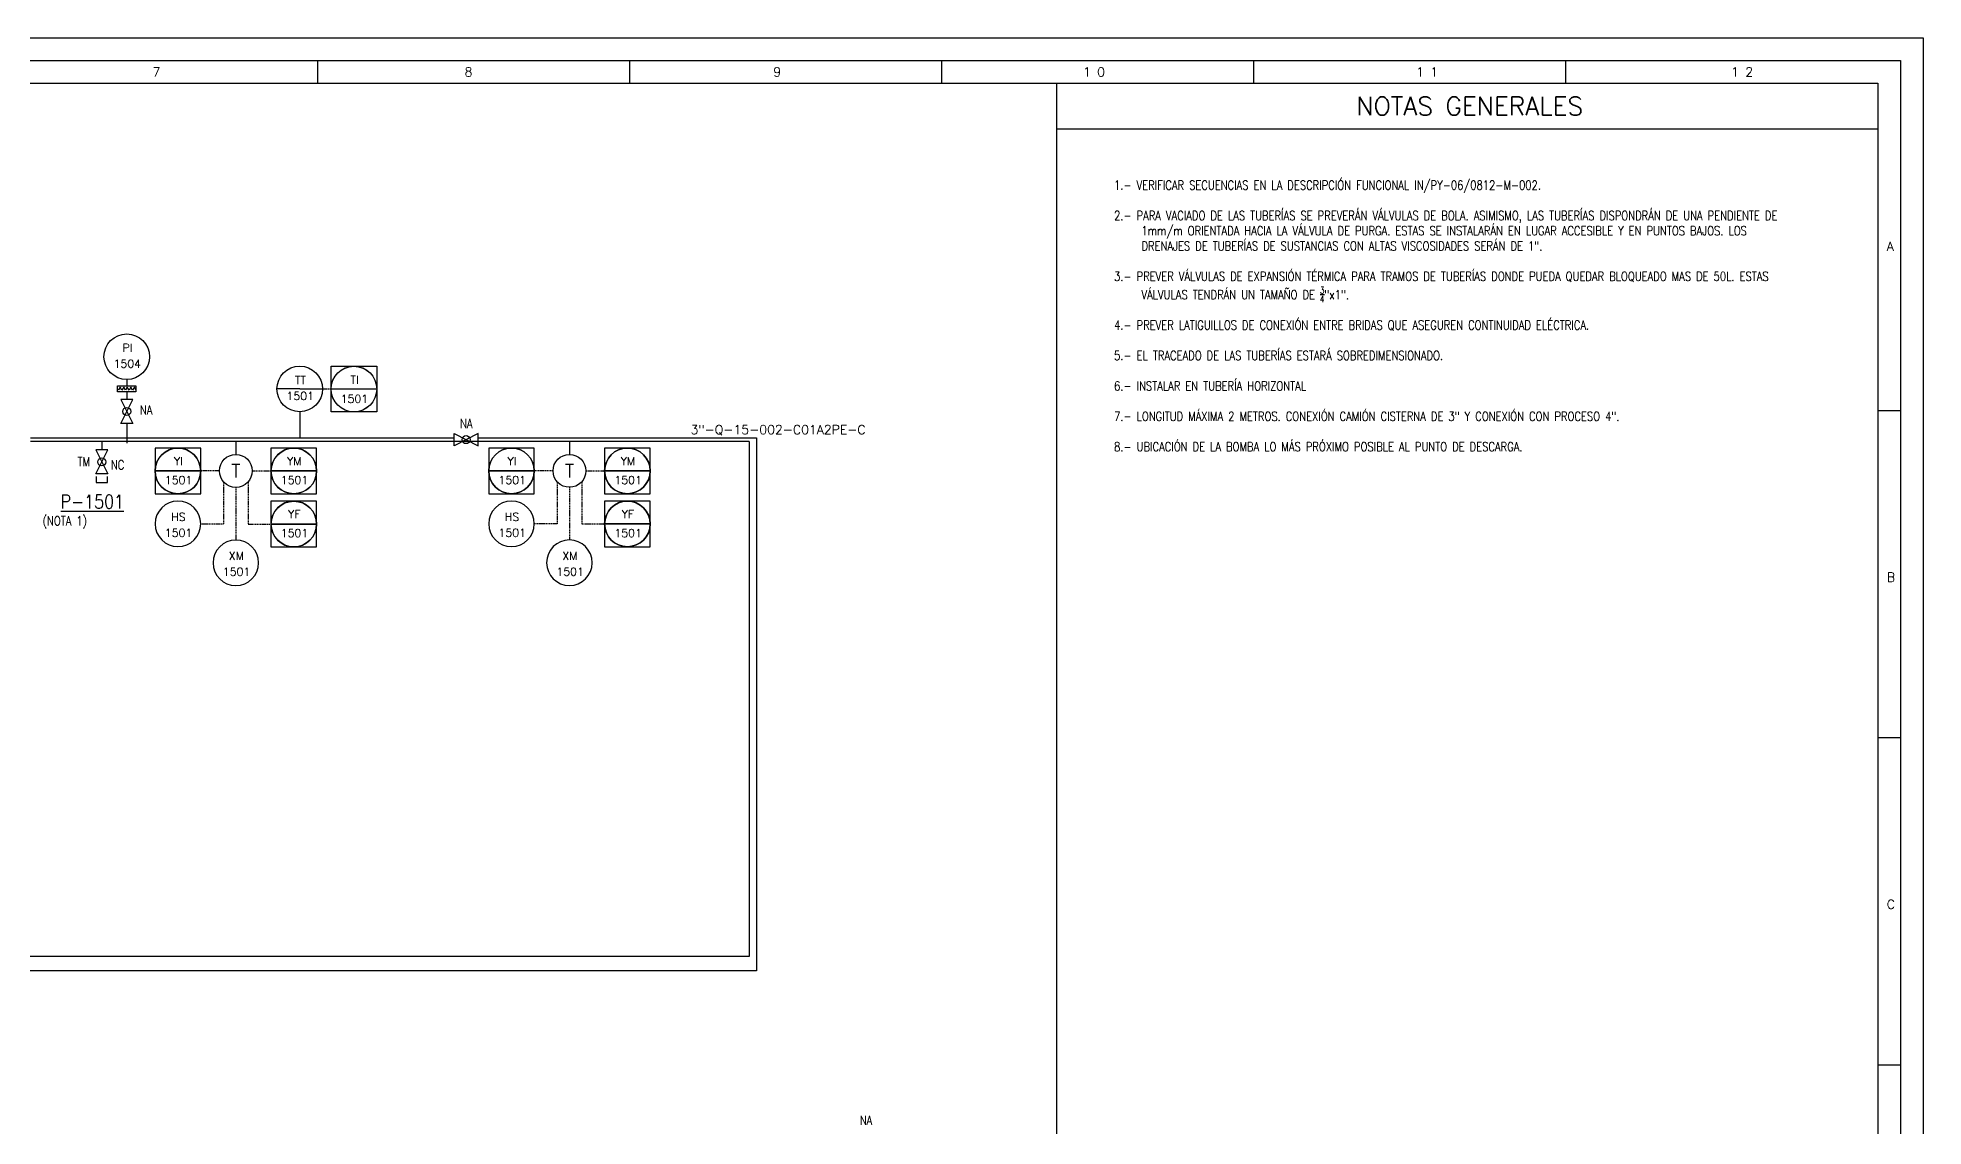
# Model space of a CAD drawing. Header units: metres. Extents: x 91 to 3133, y 1612 to 2206.
# Drawn here: x 518.3 to 931.8, y 1966.9 to 2205.7 of the extents above; entities that cross this region are included whole.
import ezdxf
from ezdxf.enums import TextEntityAlignment as Align

# ---------------------------------------------------------------- set-up
doc = ezdxf.new("R2010")
doc.units = ezdxf.units.M
doc.linetypes.add('TRAZOS', pattern=[0.75, 0.5, -0.25])
for name, color, linetype in [('CAJETIN', 1, 'Continuous'), ('EQUIPOS', 5, 'Continuous'), ('FORMATO', 7, 'Continuous'), ('INSTRUMENTOS', 1, 'Continuous'), ('TEX', 7, 'Continuous'), ('TEXTO-VALVULAS Y ACCESORIOS', 7, 'Continuous'), ('TUBERIA', 5, 'Continuous'), ('TUBERÍA2', 1, 'TRAZOS')]:
    doc.layers.add(name, color=color, linetype=linetype)
doc.layers.add('TUBERÍA3', color=1, linetype='Continuous', true_color=0xff0000)
doc.styles.add('PY', font='ROMANS.shx')
doc.styles.add('PY1', font='ROMANS.shx', dxfattribs={"width": 0.8})
doc.linetypes.add('SEÑAL_MECANICA2', pattern='A,4.411183,["o",PY,S=4.130212,R=360,X=0,Y=-1.374288],0.588817,-0.374158,["",PY,S=2,R=360,X=0,Y=-0.688262],-2.183682', length=7.55784)

# ---------------------------------------------------------------- blocks, each defined once
blk = doc.blocks.new('VALV GLOB-V')
at = {"layer": 'INSTRUMENTOS', "color": 1, "flags": 128}
blk.add_lwpolyline([(5.7, -1.43), (5.7, 1.43), (0, -1.43), (0, 1.43)], close=True, dxfattribs=at)
at = {"layer": 'INSTRUMENTOS', "color": 1}
blk.add_circle((2.85, 0), 0.95, dxfattribs=at)
at = {"layer": 'INSTRUMENTOS', "color": 7, "linetype": 'SEÑAL_MECANICA2', "style": 'PY'}
blk.add_attdef('REF.', text='', height=2, dxfattribs=at).set_placement((3, -3.37), align=Align.MIDDLE)
blk = doc.blocks.new('SEÑAL CIR')
at = {"color": 1}
blk.add_circle((0, 5.7), 5.7, dxfattribs=at)
at = {"layer": 'INSTRUMENTOS', "linetype": 'Continuous', "style": 'PY', "flags": 4}
for p in [(0.18, 6.94), (0.13, 2.95)]:
    blk.add_attdef('---', text='', height=2, dxfattribs=at).set_placement(p, align=Align.CENTER)
blk = doc.blocks.new('SEÑAL CIRCU MARCO')
at = {"color": 1, "linetype": 'Continuous', "ltscale": 0.5}
blk.add_line((5.7, 5.7), (-5.7, 5.7), dxfattribs=at)
at = {"color": 1, "flags": 128}
blk.add_lwpolyline([(5.7, 0), (-5.7, 0), (-5.7, 11.4), (5.7, 11.4)], close=True, dxfattribs=at)
at = {"color": 1}
blk.add_circle((0, 5.7), 5.7, dxfattribs=at)
at = {"style": 'PY'}
for tag, p in [('XXX', (0.18, 7.98)), ('YYY', (0.13, 3.24))]:
    blk.add_attdef(tag, text='', height=2, dxfattribs=at).set_placement(p, align=Align.MIDDLE)
blk = doc.blocks.new('DIAFRAGMA')
at = {"layer": 'INSTRUMENTOS', "color": 1, "ltscale": 0.1, "flags": 128}
blk.add_lwpolyline([(0, -2.25), (0, 2.25), (1.5, 2.25), (1.5, -2.25)], close=True, dxfattribs=at)
blk.add_lwpolyline([(0.46, -2.25), (1.12, -1.86), (0.38, -1.43), (1.12, -1), (0.38, -0.56), (1.12, -0.13), (0.38, 0.3), (1.12, 0.73), (0.38, 1.17), (1.12, 1.6), (0.38, 2.03), (0.75, 2.25)], dxfattribs=at)
blk = doc.blocks.new('MARCO-A1')
at = {"layer": 'FORMATO', "color": 5}
for p, q in [((488.92, 589), (488.92, 584)), ((557.33, 589), (557.33, 584)), ((625.75, 589), (625.75, 584)), ((694.17, 589), (694.17, 584)), ((762.58, 589), (762.58, 584)), ((831, 512.25), (836, 512.25)), ((831, 440.5), (836, 440.5)), ((831, 368.75), (836, 368.75))]:
    blk.add_line(p, q, dxfattribs=at)
at = {"layer": 'FORMATO', "color": 1}
blk.add_lwpolyline([(0, 594), (841, 594), (841, 0), (0, 0)], close=True, dxfattribs=at)
at = {"layer": 'FORMATO', "color": 5}
blk.add_lwpolyline([(5, 589), (836, 589), (836, 5), (5, 5)], close=True, dxfattribs=at)
at = {"layer": 'FORMATO', "color": 8, "linetype": 'Continuous'}
blk.add_lwpolyline([(10, 584), (831, 584), (831, 10), (10, 10)], close=True, dxfattribs=at)
at = {"layer": 'FORMATO', "color": 1, "style": 'PY'}
for s, p in [('7', (452.75, 585.5)), ('8', (521.17, 585.5)), ('9', (588.85, 585.5)), ('1 0', (656.77, 585.5)), ('1 1', (729.83, 585.5)), ('1 2', (798.88, 585.5)), ('A', (833, 547.25)), ('B', (833, 474.67)), ('C', (833, 402.92))]:
    blk.add_text(s, height=2, dxfattribs=at).set_placement(p)

msp = doc.modelspace()

# ---------------------------------------------------------------- linework, layer by layer
at = {"color": 1}
for p, q in [((537.86, 2130.73), (537.86, 2129.38)), ((537.86, 2128.03), (537.86, 2126.35)), ((575.79, 2128.66), (570.79, 2128.66)), ((575.79, 2128.66), (580.79, 2128.66)), ((537.86, 2121.09), (537.86, 2116.75)), ((575.79, 2123.66), (575.79, 2117.94)), ((532.39, 2117.14), (532.39, 2115.28))]:
    msp.add_line(p, q, dxfattribs=at)
at = {"color": 1, "flags": 128}
msp.add_lwpolyline([(531.14, 2109.49), (531.14, 2108.17), (533.64, 2108.17), (533.64, 2109.49)], dxfattribs=at)
at = {"color": 1}
for centre in [(561.78, 2110.68), (634.92, 2110.69)]:
    msp.add_circle(centre, 3.6, dxfattribs=at)
at = {"layer": 'CAJETIN', "color": 8, "linetype": 'Continuous'}
msp.add_line((741.77, 1621.7), (741.77, 2195.7), dxfattribs=at)
at = {"layer": 'CAJETIN', "color": 8}
msp.add_line((741.77, 2185.7), (921.77, 2185.7), dxfattribs=at)
at = {"layer": 'TUBERIA', "color": 5, "linetype": 'Continuous'}
for p, q in [((516.74, 2117.94), (524.66, 2117.94)), ((524.66, 2117.94), (588.94, 2117.94)), ((540.61, 2117.94), (609.63, 2117.94)), ((614.89, 2117.94), (675.93, 2117.94))]:
    msp.add_line(p, q, dxfattribs=at)
at = {"layer": 'TUBERIA', "color": 4, "linetype": 'Continuous'}
for p, q in [((524.66, 2117.14), (516.74, 2117.14)), ((588.94, 2117.14), (524.66, 2117.14)), ((609.63, 2117.14), (540.61, 2117.14)), ((674.35, 2117.14), (574.52, 2117.14))]:
    msp.add_line(p, q, dxfattribs=at)
msp.add_lwpolyline([(674.35, 2117.14), (674.35, 2004.17), (137.72, 2004.17), (137.72, 1885.91)], dxfattribs=at)
at = {"layer": 'TUBERIA', "color": 5, "linetype": 'Continuous'}
msp.add_lwpolyline([(675.15, 2117.94), (675.93, 2117.94), (675.93, 2001.05), (139.67, 2001.05), (139.67, 1886.71)], dxfattribs=at)
at = {"layer": 'TUBERÍA2', "color": 1, "ltscale": 0.5}
msp.add_lwpolyline([(580.79, 2128.66), (582.67, 2128.66)], dxfattribs=at)
at = {"layer": 'TUBERÍA2', "ltscale": 0.5}
for points in [[(558.18, 2110.68), (554.08, 2110.68)], [(565.38, 2110.68), (569.49, 2110.68)], [(631.32, 2110.69), (627.22, 2110.69)], [(638.52, 2110.69), (642.63, 2110.69)], [(559.08, 2108.31), (559.08, 2099.04), (554.08, 2099.04)], [(561.78, 2107.08), (561.78, 2095.53)], [(564.49, 2108.31), (564.49, 2099.04), (569.49, 2099.04)], [(632.22, 2108.32), (632.22, 2099.06), (627.22, 2099.06)], [(634.92, 2107.09), (634.92, 2095.54)], [(637.63, 2108.32), (637.63, 2099.06), (642.63, 2099.06)]]:
    msp.add_lwpolyline(points, dxfattribs=at)
at = {"layer": 'TUBERÍA3'}
for points in [[(582.67, 2128.65), (592.66, 2128.66)], [(561.78, 2117.04), (561.78, 2114.28)], [(634.92, 2117.05), (634.92, 2114.29)], [(544.08, 2110.68), (554.08, 2110.68)], [(569.49, 2110.68), (579.49, 2110.68)], [(617.22, 2110.69), (627.22, 2110.69)], [(642.63, 2110.69), (652.63, 2110.69)], [(569.49, 2099.04), (579.49, 2099.04)], [(642.63, 2099.05), (652.63, 2099.06)]]:
    msp.add_lwpolyline(points, dxfattribs=at)
for centre in [(587.67, 2128.65), (549.08, 2110.68), (574.49, 2110.68), (622.22, 2110.69), (647.63, 2110.69), (574.49, 2099.04), (647.63, 2099.05)]:
    msp.add_circle(centre, 5, dxfattribs=at)

# ---------------------------------------------------------------- block references
msp.add_blockref('MARCO-A1', (90.77, 1611.7))
at = {"linetype": 'Continuous'}
ref = msp.add_blockref('SEÑAL CIR', (537.86, 2130.73), dxfattribs=dict(at, xscale=0.877100000000155, yscale=0.877100000000155, zscale=0.877100000000155))
ref.add_attrib('---', 'PI', dxfattribs={"layer": 'INSTRUMENTOS', "color": 7, "linetype": 'Continuous', "height": 1.754, "style": 'PY'}).set_placement((538.02, 2136.82), align=Align.CENTER)
ref.add_attrib('---', '1504', dxfattribs={"layer": 'INSTRUMENTOS', "color": 7, "linetype": 'Continuous', "height": 1.754, "style": 'PY'}).set_placement((537.98, 2133.32), align=Align.CENTER)
ref = msp.add_blockref('SEÑAL CIR', (575.79, 2123.66), dxfattribs=dict(at, xscale=0.877100000000155, yscale=0.877100000000155, zscale=0.877100000000155))
ref.add_attrib('---', 'TT', dxfattribs={"layer": 'INSTRUMENTOS', "color": 7, "linetype": 'Continuous', "height": 1.754, "style": 'PY'}).set_placement((575.95, 2129.74), align=Align.CENTER)
ref.add_attrib('---', '1501', dxfattribs={"layer": 'INSTRUMENTOS', "color": 7, "linetype": 'Continuous', "height": 1.754, "style": 'PY'}).set_placement((575.9, 2126.24), align=Align.CENTER)
at = {"xscale": 0.8771000000000413, "yscale": 0.8771000000000413, "zscale": 0.8771000000000413}
msp.add_blockref('SEÑAL CIRCU MARCO', (587.66, 2123.65), dxfattribs=at).add_auto_attribs({'XXX': 'TI', 'YYY': '1501'})
at = {"color": 1, "linetype": 'Continuous', "xscale": 0.8999999999999773, "yscale": 0.8999999999999773, "zscale": 0.8999999999999773, "rotation": 90}
msp.add_blockref('DIAFRAGMA', (537.86, 2128.03), dxfattribs=at)
at = {"linetype": 'Continuous', "rotation": 90}
for p, xscale, yscale, zscale in [((537.86, 2121.09), 0.9232631578947803, 0.9232631578947803, 0.9232631578947803), ((532.39, 2110.02), 0.9232631578945529, 0.9232631578945529, 0.9232631578945529)]:
    msp.add_blockref('VALV GLOB-V', p, dxfattribs=dict(at, xscale=xscale, yscale=yscale, zscale=zscale))
at = {"linetype": 'Continuous', "xscale": 0.9232631578947803, "yscale": 0.9232631578947803, "zscale": 0.9232631578947803}
msp.add_blockref('VALV GLOB-V', (609.63, 2117.54), dxfattribs=at)
ref = msp.add_blockref('SEÑAL CIRCU MARCO', (549.07, 2115.68), dxfattribs=dict(xscale=-0.8771000000000413, yscale=0.8771000000000413, zscale=0.8771000000000413, rotation=180))
ref.add_attrib('XXX', '1501', dxfattribs={"height": 1.754, "style": 'PY'}).set_placement((549.23, 2108.68), align=Align.MIDDLE)
ref.add_attrib('YYY', 'YI', dxfattribs={"height": 1.754, "style": 'PY'}).set_placement((549.19, 2112.84), align=Align.MIDDLE)
ref = msp.add_blockref('SEÑAL CIRCU MARCO', (574.48, 2115.68), dxfattribs=dict(xscale=-0.8771000000000413, yscale=0.8771000000000413, zscale=0.8771000000000413, rotation=180))
ref.add_attrib('XXX', '1501', dxfattribs={"height": 1.754, "style": 'PY'}).set_placement((574.64, 2108.68), align=Align.MIDDLE)
ref.add_attrib('YYY', 'YM', dxfattribs={"height": 1.754, "style": 'PY'}).set_placement((574.6, 2112.84), align=Align.MIDDLE)
ref = msp.add_blockref('SEÑAL CIRCU MARCO', (622.22, 2115.69), dxfattribs=dict(xscale=-0.8771000000000413, yscale=0.8771000000000413, zscale=0.8771000000000413, rotation=180))
ref.add_attrib('XXX', '1501', dxfattribs={"height": 1.754, "style": 'PY'}).set_placement((622.38, 2108.69), align=Align.MIDDLE)
ref.add_attrib('YYY', 'YI', dxfattribs={"height": 1.754, "style": 'PY'}).set_placement((622.33, 2112.85), align=Align.MIDDLE)
ref = msp.add_blockref('SEÑAL CIRCU MARCO', (647.63, 2115.69), dxfattribs=dict(xscale=-0.8771000000000413, yscale=0.8771000000000413, zscale=0.8771000000000413, rotation=180))
ref.add_attrib('XXX', '1501', dxfattribs={"height": 1.754, "style": 'PY'}).set_placement((647.79, 2108.69), align=Align.MIDDLE)
ref.add_attrib('YYY', 'YM', dxfattribs={"height": 1.754, "style": 'PY'}).set_placement((647.74, 2112.85), align=Align.MIDDLE)
at = {"linetype": 'Continuous'}
ref = msp.add_blockref('SEÑAL CIR', (549.08, 2104.07), dxfattribs=dict(at, xscale=-0.8771000000000413, yscale=0.8771000000000413, zscale=0.8771000000000413, rotation=180))
ref.add_attrib('---', '1501', dxfattribs={"layer": 'INSTRUMENTOS', "color": 7, "linetype": 'Continuous', "height": 1.754, "style": 'PY'}).set_placement((549.23, 2096.23), align=Align.CENTER)
ref.add_attrib('---', 'HS', dxfattribs={"layer": 'INSTRUMENTOS', "color": 7, "linetype": 'Continuous', "height": 1.754, "style": 'PY'}).set_placement((549.19, 2099.72), align=Align.CENTER)
ref = msp.add_blockref('SEÑAL CIRCU MARCO', (574.48, 2104.04), dxfattribs=dict(xscale=-0.8771000000000413, yscale=0.8771000000000413, zscale=0.8771000000000413, rotation=180))
ref.add_attrib('XXX', '1501', dxfattribs={"height": 1.754, "style": 'PY'}).set_placement((574.64, 2097.04), align=Align.MIDDLE)
ref.add_attrib('YYY', 'YF', dxfattribs={"height": 1.754, "style": 'PY'}).set_placement((574.6, 2101.2), align=Align.MIDDLE)
ref = msp.add_blockref('SEÑAL CIR', (622.22, 2104.08), dxfattribs=dict(at, xscale=-0.8771000000000413, yscale=0.8771000000000413, zscale=0.8771000000000413, rotation=180))
ref.add_attrib('---', '1501', dxfattribs={"layer": 'INSTRUMENTOS', "color": 7, "linetype": 'Continuous', "height": 1.754, "style": 'PY'}).set_placement((622.38, 2096.24), align=Align.CENTER)
ref.add_attrib('---', 'HS', dxfattribs={"layer": 'INSTRUMENTOS', "color": 7, "linetype": 'Continuous', "height": 1.754, "style": 'PY'}).set_placement((622.33, 2099.74), align=Align.CENTER)
ref = msp.add_blockref('SEÑAL CIRCU MARCO', (647.63, 2104.05), dxfattribs=dict(xscale=-0.8771000000000413, yscale=0.8771000000000413, zscale=0.8771000000000413, rotation=180))
ref.add_attrib('XXX', '1501', dxfattribs={"height": 1.754, "style": 'PY'}).set_placement((647.79, 2097.05), align=Align.MIDDLE)
ref.add_attrib('YYY', 'YF', dxfattribs={"height": 1.754, "style": 'PY'}).set_placement((647.74, 2101.21), align=Align.MIDDLE)
ref = msp.add_blockref('SEÑAL CIR', (561.78, 2095.53), dxfattribs=dict(at, xscale=-0.8771000000000413, yscale=0.8771000000000413, zscale=0.8771000000000413, rotation=180))
ref.add_attrib('---', '1501', dxfattribs={"layer": 'INSTRUMENTOS', "color": 7, "linetype": 'Continuous', "height": 1.754, "style": 'PY'}).set_placement((561.94, 2087.69), align=Align.CENTER)
ref.add_attrib('---', 'XM', dxfattribs={"layer": 'INSTRUMENTOS', "color": 7, "linetype": 'Continuous', "height": 1.754, "style": 'PY'}).set_placement((561.89, 2091.19), align=Align.CENTER)
ref = msp.add_blockref('SEÑAL CIR', (634.92, 2095.54), dxfattribs=dict(at, xscale=-0.8771000000000413, yscale=0.8771000000000413, zscale=0.8771000000000413, rotation=180))
ref.add_attrib('---', '1501', dxfattribs={"layer": 'INSTRUMENTOS', "color": 7, "linetype": 'Continuous', "height": 1.754, "style": 'PY'}).set_placement((635.08, 2087.7), align=Align.CENTER)
ref.add_attrib('---', 'XM', dxfattribs={"layer": 'INSTRUMENTOS', "color": 7, "linetype": 'Continuous', "height": 1.754, "style": 'PY'}).set_placement((635.03, 2091.2), align=Align.CENTER)

# ---------------------------------------------------------------- texts
at = {"color": 7, "style": 'PY'}
for p in [(561.78, 2110.68), (634.93, 2110.69)]:
    msp.add_text('T', height=2.92, dxfattribs=at).set_placement(p, align=Align.MIDDLE)
at = {"linetype": 'Continuous', "insert": (754.34, 2174.36), "char_height": 2, "width": 159.6115, "attachment_point": 1, "style": 'PY1'}
msp.add_mtext('\\A1;1.- VERIFICAR SECUENCIAS EN LA DESCRIPCIÓN FUNCIONAL IN/PY-06/0812-M-002.\\P\\P\\pi-6,l6;2.- PARA VACIADO DE LAS TUBERÍAS SE PREVERÁN VÁLVULAS DE BOLA. ASIMISMO, LAS TUBERÍAS DISPONDRÁN DE UNA PENDIENTE DE 1mm/m ORIENTADA HACIA LA VÁLVULA DE PURGA. ESTAS SE INSTALARÁN EN LUGAR ACCESIBLE Y EN PUNTOS BAJOS. LOS DRENAJES DE TUBERÍAS DE SUSTANCIAS CON ALTAS VISCOSIDADES SERÁN DE 1".\\P\\pi0,l0;\\P\\pi-6,l6;3.- PREVER VÁLVULAS DE EXPANSIÓN TÉRMICA PARA TRAMOS DE TUBERÍAS DONDE PUEDA QUEDAR BLOQUEADO MAS DE 50L. ESTAS VÁLVULAS TENDRÁN UN TAMAÑO DE {\\H0.7x;\\S3/4;\\H1.429x;"x1".\\P\\pi0,l0;}\\P4.- PREVER LATIGUILLOS DE CONEXIÓN ENTRE BRIDAS QUE ASEGUREN CONTINUIDAD ELÉCTRICA.\\P \\P5.- EL TRACEADO DE LAS TUBERÍAS ESTARÁ SOBREDIMENSIONADO.\\P^I\\P6.- INSTALAR EN TUBERÍA HORIZONTAL\\P\\P7.- LONGITUD MÁXIMA 2 METROS. CONEXIÓN CAMIÓN CISTERNA DE 3" Y CONEXIÓN CON PROCESO 4".^I\\P\\P8.- UBICACIÓN DE LA BOMBA LO MÁS PRÓXIMO POSIBLE AL PUNTO DE DESCARGA.', dxfattribs=at)
at = {"layer": 'EQUIPOS', "color": 6, "linetype": 'Continuous', "style": 'PY', "width": 0.85}
msp.add_text('%%UP-1501', height=3, dxfattribs=at).set_placement((530.31, 2102.45), align=Align.CENTER)
at = {"layer": 'TEX', "color": 8, "style": 'PY'}
msp.add_text('NOTAS GENERALES', height=4, dxfattribs=at).set_placement((832.33, 2188.7), align=Align.CENTER)
at = {"layer": 'TEX', "color": 7, "char_height": 2, "width": 28.6036, "attachment_point": 5, "style": 'PY1'}
for s, insert in [('NA', (542.1, 2124.06)), ('NA', (612.31, 2121.08)), ('TM', (528.44, 2112.71)), ('NC', (535.85, 2112.01)), ('(NOTA 1)', (524.28, 2099.4)), ('NA', (699.96, 1968.26))]:
    msp.add_mtext(s, dxfattribs=dict(at, insert=insert))
at = {"layer": 'TEXTO-VALVULAS Y ACCESORIOS', "style": 'PY'}
msp.add_text('3"-Q-15-002-C01A2PE-C', height=2, dxfattribs=at).set_placement((680.67, 2118.74), align=Align.CENTER)

doc.saveas('drawing.dxf')
